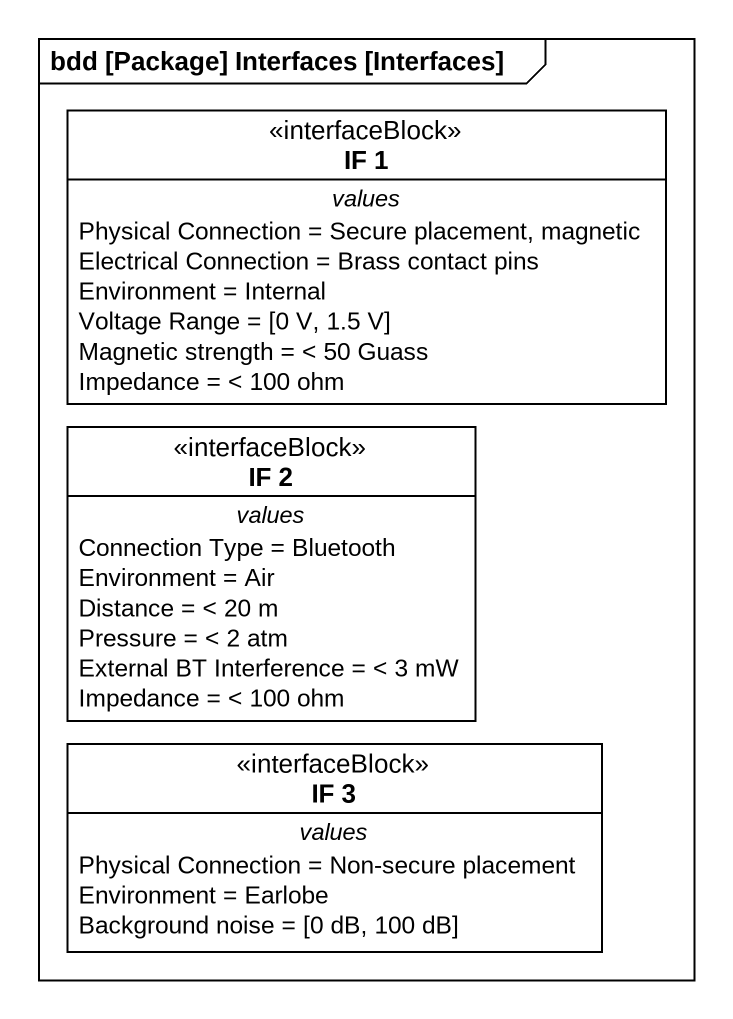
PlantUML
@startuml
mainframe bdd [Package] Interfaces [Interfaces]
hide circle
hide empty members
class "IF 1" as IF_1 <<interfaceBlock>> {
  -- values --
  Physical Connection = Secure placement, magnetic
  Electrical Connection = Brass contact pins
  Environment = Internal
  Voltage Range = [0 V, 1.5 V]
  Magnetic strength = < 50 Guass
  Impedance = < 100 ohm
}
class "IF 2" as IF_2 <<interfaceBlock>> {
  -- values --
  Connection Type = Bluetooth
  Environment = Air
  Distance = < 20 m
  Pressure = < 2 atm
  External BT Interference = < 3 mW
  Impedance = < 100 ohm
}
class "IF 3" as IF_3 <<interfaceBlock>> {
  -- values --
  Physical Connection = Non-secure placement
  Environment = Earlobe
  Background noise = [0 dB, 100 dB]
}
@enduml
